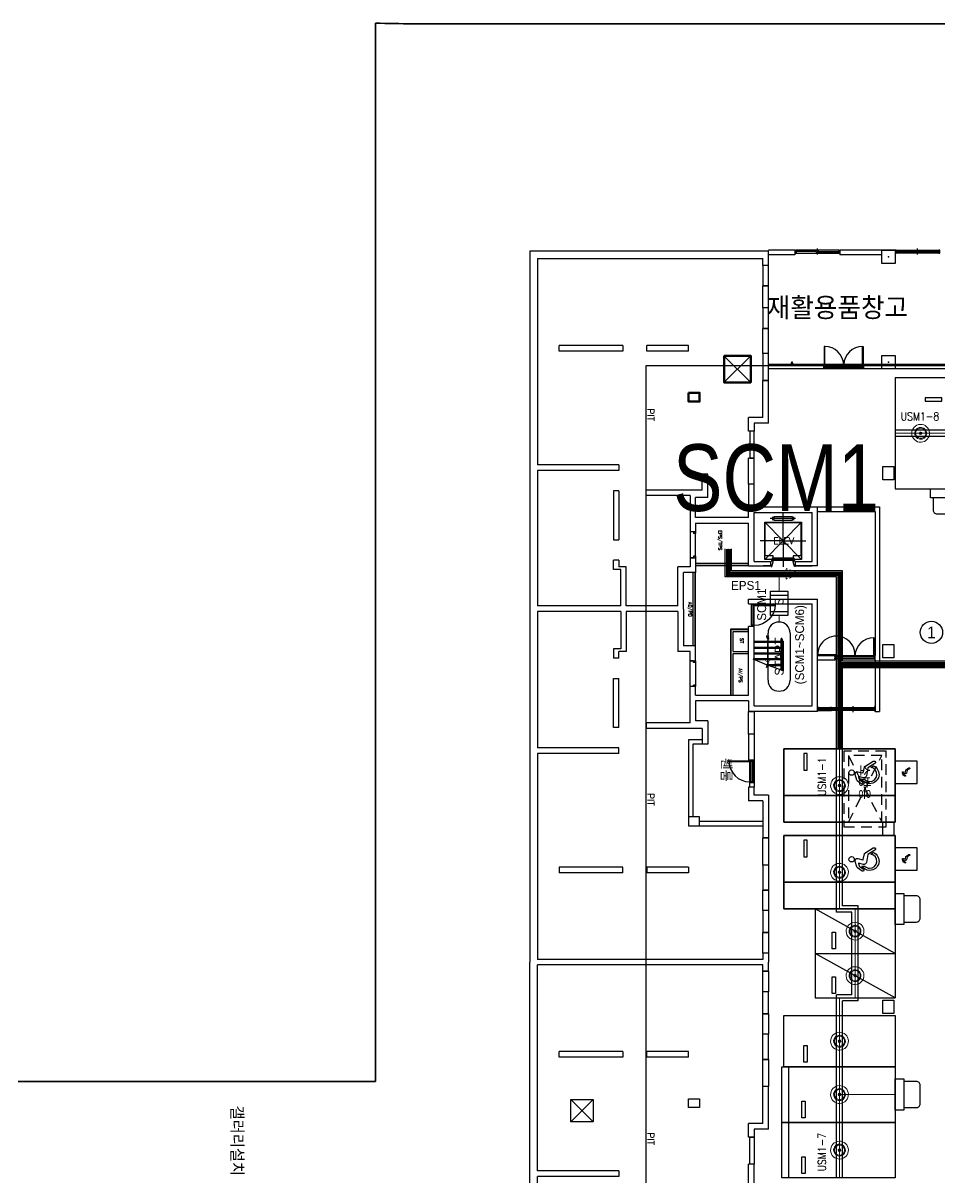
# Model space of a CAD drawing. Header units: millimetres. Extents: x 116443 to 620443, y -399357 to -63957.
# Drawn here: x 198394 to 239620, y -197261 to -145307 of the extents above; entities that cross this region are included whole.
import ezdxf
from ezdxf.enums import TextEntityAlignment as Align

# ---------------------------------------------------------------- set-up
doc = ezdxf.new("R2010")
doc.units = ezdxf.units.MM
doc.header["$LTSCALE"] = 600
for name, pattern in [('AUDIT_D_080121100638-0', [0]), ('H1', [1, 0.5, -0.5]), ('HIDD', [1.3, 0.8, -0.5])]:
    doc.linetypes.add(name, pattern=pattern)
for name, color, linetype, lineweight in [('1-주차면센서', 3, 'Continuous', 15), ('SD-배선', 6, 'Continuous', 0), ('TIS-TEXT', 7, 'Continuous', 18), ('주차관제', 4, 'Continuous', 158)]:
    doc.layers.add(name, color=color, linetype=linetype, lineweight=lineweight)
for name, color, linetype in [('2-주차안내등', 2, 'Continuous'), ('PARKING', 7, 'Continuous'), ('RACY WAY', 1, 'Continuous'), ('SD', 7, 'AUDIT_D_080121100638-0'), ('SD4', 1, 'Continuous'), ('z', 8, 'Continuous'), ('레이스웨이', 6, 'Continuous'), ('유도관제-공간표시등', 2, 'Continuous'), ('유도관제-구역제어장치', 2, 'Continuous'), ('유도관제-통신', 6, 'Continuous')]:
    doc.layers.add(name, color=color, linetype=linetype)
doc.styles.add('GHS', font='romans.shx', dxfattribs={"bigfont": 'ghs.shx'})
doc.styles.add('H', font='', dxfattribs={"width": 0.85})
doc.styles.add('돋움', font='')
doc.styles.get('H').set_extended_font_data('HY울릉도M')
doc.styles.get('돋움').set_extended_font_data('Dotum')

# ---------------------------------------------------------------- blocks, each defined once
blk = doc.blocks.new('주차-장애인')
at = {"layer": 'z', "color": 8}
for points in [[(1200, 5000), (0, 5000), (0, 0), (1200, 0)], [(0, 5000), (3300, 5000), (3300, 0), (0, 0)], [(1200, 0), (3300, 0), (3300, 5000), (1200, 5000)], [(2350, 4100), (2350, 3950), (3100, 3950), (3100, 4100)], [(1750, -1000), (2750, -1000), (2750, 0), (1750, 0)]]:
    blk.add_lwpolyline(points, close=True, dxfattribs=at)
for points in [[(3300, 0), (3300, 5000), (0, 5000), (0, 0), (1750, 0)], [(2750, 0), (3300, 0)]]:
    blk.add_lwpolyline(points, dxfattribs=at)
for points in [[(2056, 1638, 0.057402), (2057, 1639, 0.483968), (2050, 1644, 0), (2050, 1644), (1945, 1619, 0.180566), (1928, 1608), (1793, 1421, -0.728167), (1696, 1453, -0.157295), (1706, 1485), (1854, 1690, -0.164911), (1895, 1720), (2142, 1794, -0.574907), (2269, 1676), (2217, 1447, 0.42106), (2228, 1429), (2483, 1378, -0.207816), (2515, 1355), (2747, 978), (2747, 978, -0.138685), (2756, 945, -0.756412), (2640, 913, -0.000001), (2640, 913), (2453, 1218, 0.211774), (2443, 1224), (2092, 1290, 0), (2092, 1290, -0.361063), (2003, 1397, -0.057402), (2006, 1422), (2006, 1422), (2056, 1638)], [(1932, 1500), (1932, 1377, 0.20635), (1832, 1143, 0.91237), (2470, 1084), (2539, 975, -0.813693), (1733, 1143, -0.259842), (1932, 1500, 0.259842)], [(2197, -388, 0.057402), (2197, -388, 0.483968), (2194, -386, 0), (2194, -386), (2157, -395, 0.180566), (2150, -399), (2102, -466, -0.728167), (2067, -454, -0.157295), (2071, -443), (2124, -369, -0.164911), (2139, -358), (2228, -332, -0.574907), (2273, -374), (2254, -457, 0.42106), (2259, -463), (2350, -482, -0.207816), (2362, -490), (2445, -625), (2445, -625, -0.138685), (2449, -637, -0.756412), (2407, -649, -0.000001), (2407, -649), (2339, -539, 0.211774), (2336, -537), (2210, -513, 0), (2210, -513, -0.361063), (2178, -475, -0.057402), (2179, -466), (2179, -466), (2197, -388)]]:
    blk.add_lwpolyline(points, format="xyb", dxfattribs=at)
blk.add_ellipse((2233, 1953), major_axis=(99.3, 68.4), ratio=1, start_param=-0.602967, end_param=5.680218, dxfattribs=at)
blk = doc.blocks.new('지하-천창소방')
at = {"layer": 'z', "color": 8, "linetype": 'HIDD'}
for p, q in [((-1500, -750), (1500, 750)), ((1500, -750), (-1500, 750))]:
    blk.add_line(p, q, dxfattribs=at)
for points in [[(1700, -950), (1700, 950), (-1700, 950), (-1700, -950)], [(1500, -750), (1500, 750), (-1500, 750), (-1500, -750)]]:
    blk.add_lwpolyline(points, close=True, dxfattribs=at)
at = {"layer": 'z', "color": 8, "linetype": 'HIDD', "style": 'GHS'}
blk.add_text('소방용', height=500, dxfattribs=at).set_placement((-1096, -284))
blk = doc.blocks.new('주차-확장형')
at = {"layer": 'z', "color": 8, "linetype": 'Continuous'}
blk.add_line((0, 300), (2500, 300), dxfattribs=at)
at = {"layer": 'z', "color": 8, "linetype": 'Continuous', "flags": 128}
for points in [[(2500, 0), (0, 0), (0, 5100), (2500, 5100)], [(1550, 1050), (2300, 1050), (2300, 900), (1550, 900)]]:
    blk.add_lwpolyline(points, close=True, dxfattribs=at)
blk = doc.blocks.new('주차-일반형')
at = {"layer": 'z', "color": 8, "linetype": 'Continuous', "flags": 128}
blk.add_lwpolyline([(0, 5100), (2300, 5100), (2300, 100), (0, 100)], close=True, dxfattribs=at)
at = {"layer": 'z', "color": 8, "linetype": 'Continuous'}
blk.add_lwpolyline([(950, 4050), (200, 4050), (200, 4200), (950, 4200)], close=True, dxfattribs=at)
blk = doc.blocks.new('A$C4568305E')
at = {"layer": 'z', "color": 8}
for p, q in [((-1, 41), (-40, 52)), ((-1, 42), (-39, 55)), ((-38, 59), (0, 45)), ((1, 48), (-36, 62)), ((1, 49), (-35, 65)), ((-13, 101), (-13, 82)), ((-13, 8), (-13, 0)), ((12, 0), (-13, 0)), ((-1, 42), (36, 28)), ((-1, 41), (35, 25)), ((38, 31), (0, 45)), ((1, 49), (40, 38)), ((1, 48), (39, 35)), ((12, 101), (12, 82)), ((12, 8), (12, 0))]:
    blk.add_line(p, q, dxfattribs=at)
for points in [[(2, 50), (-35, 66), (-40, 51), (-2, 40), (2, 50)], [(14, 33), (7, 27), (-7, 27), (-18, 38), (-18, 45)], [(-18, 34), (-15, 28), (-14, 22), (-13, 8)], [(-17, 58), (-15, 62), (-14, 68), (-13, 82)], [(-14, 57), (-7, 63), (7, 63), (18, 52), (18, 45)], [(2, 50), (40, 39), (35, 24), (-2, 40), (2, 50)], [(20, 52), (15, 62), (14, 68), (12, 82)], [(17, 32), (15, 28), (14, 22), (12, 8)]]:
    blk.add_lwpolyline(points, dxfattribs=at)
for centre, radius, start, end in [((0, 45), 21, 178.1512, 322.1033), ((0, 45), 21, 358.1512, 142.1033), ((0, 101), 12.5, 0, 180), ((0, 45), 8, 202.9702, 297.2843), ((0, 45), 8, 22.9702, 117.2843)]:
    blk.add_arc(centre, radius, start, end, dxfattribs=at)
blk = doc.blocks.new('주차-경형')
at = {"layer": 'z', "color": 8}
blk.add_lwpolyline([(2000, 3600), (0, 3600), (0, 0), (2000, 3600), (2000, 0), (0, 0)], dxfattribs=at)
at = {"layer": 'z', "color": 8, "linetype": 'Continuous'}
blk.add_lwpolyline([(950, 2675), (200, 2675), (200, 2825), (950, 2825)], close=True, dxfattribs=at)
blk = doc.blocks.new('주차-기둥')
at = {"layer": 'z', "color": 8, "linetype": 'Continuous', "flags": 128}
blk.add_lwpolyline([(300, 300), (300, -300), (-300, -300), (-300, 300)], close=True, dxfattribs=at)
at = {"layer": 'z', "color": 8, "linetype": 'Continuous'}
blk.add_point((0, 0), dxfattribs=at)
blk = doc.blocks.new('A$C290E0136')
at = {"layer": 'z', "color": 8}
for p, q in [((30, 200), (930, 200)), ((30, 50), (970, 50)), ((45, 160), (955, 160)), ((45, 90), (955, 90))]:
    blk.add_line(p, q, dxfattribs=at)
for points in [[(970, 200), (930, 200), (930, 1140), (970, 1140)], [(30, 200), (30, 160), (45, 160), (45, 90), (30, 50), (0, 50), (0, 200)], [(970, 200), (970, 160), (955, 160), (955, 90), (970, 50), (1000, 50), (1000, 200)]]:
    blk.add_lwpolyline(points, close=True, dxfattribs=at)
blk.add_arc((965, 206), 935, 92.1383, 180.3524, dxfattribs=at)
blk = doc.blocks.new('99코아-기준층$0$SD-A-1000-민영')
at = {"layer": 'z', "color": 8}
for p, q in [((-75, 0), (-75, 939)), ((-40, 940), (-40, 0)), ((-1020, 0), (-1010, 0)), ((0, 0), (-10, 0)), ((-1010, -120), (-1020, -120)), ((-980, 0), (-70, 0)), ((-965, -40), (-55, -40)), ((-965, -120), (-55, -120)), ((-40, 0), (-75, 0)), ((-10, -120), (0, -120))]:
    blk.add_line(p, q, dxfattribs=at)
for points in [[(-1010, -30), (-1010, 0), (-980, 0), (-980, -40), (-965, -40), (-965, -120), (-1010, -120), (-1010, -95)], [(-10, -30), (-10, 0), (-40, 0), (-40, -40), (-55, -40), (-55, -120), (-10, -120), (-10, -95)]]:
    blk.add_lwpolyline(points, dxfattribs=at)
blk.add_arc((-40, 0), 940, 90, 180, dxfattribs=at)
blk = doc.blocks.new('eq-el-011-D-P')
at = {"layer": 'z', "color": 8}
for p, q in [((0, 894), (0, 2135)), ((825, 1735), (-825, 53)), ((-825, 1735), (825, 53)), ((-825, 53), (-825, 1735)), ((-825, 1735), (825, 1735)), ((550, 1900), (-585, 1900)), ((-485, 1975), (-485, 1825)), ((485, 1825), (485, 1975)), ((825, 1735), (825, 53)), ((0, 894), (-1025, 894)), ((0, 894), (0, -272)), ((0, 894), (1025, 894)), ((-450, 53), (-825, 53)), ((-460, 65), (-450, 65)), ((-450, 65), (-450, 53)), ((0, 115), (0, 75)), ((0, 40), (0, 0)), ((450, 65), (460, 65)), ((460, 65), (450, 65)), ((450, 53), (450, 65)), ((825, 53), (450, 53)), ((-540, -235), (-540, -260)), ((-535, -265), (-514, -265)), ((-520, -20), (-520, -35)), ((-455, -15), (-515, -15)), ((-509, -261), (-450, -46)), ((-450, -44), (-450, -20)), ((450, -44), (450, -20)), ((509, -261), (450, -46)), ((455, -15), (515, -15)), ((535, -265), (514, -265)), ((520, -20), (520, -35)), ((540, -235), (540, -260))]:
    blk.add_line(p, q, dxfattribs=at)
blk.add_lwpolyline([(-460, 125), (-450, 125), (-450, 210), (-800, 210), (-800, 1710), (800, 1710), (800, 210), (450, 210), (450, 125), (460, 125)], dxfattribs=at)
for points in [[(-425, 1975), (-425, 1825), (425, 1825), (425, 1975)], [(-510, 40), (510, 40), (510, 0), (-510, 0)], [(500, 75), (500, 115), (-490, 115), (-490, 75)]]:
    blk.add_lwpolyline(points, close=True, dxfattribs=at)
for centre, start, end in [((-535, -260), 180, 270), ((-515, -20), 90, 180), ((-514, -260), 270, 344.7449), ((-455, -20), 0, 90), ((-455, -44), 344.7449, 360), ((455, -20), 90, 180), ((455, -44), 180, 195.2551), ((514, -260), 195.2551, 270), ((515, -20), 0, 90), ((535, -260), 270, 0)]:
    blk.add_arc(centre, 5, start, end, dxfattribs=at)
blk = doc.blocks.new('sa654f6s5d')
at = {"layer": 'z', "color": 8, "linetype": 'Continuous', "ltscale": 0.5}
for p, q in [((42236, 100580, 0), (41036, 99380, 0)), ((41036, 100580, 0), (42236, 99380, 0)), ((34154, 67111, 0), (35154, 66111, 0)), ((35154, 67111, 0), (34154, 66111, 0))]:
    blk.add_line(p, q, dxfattribs=at)
at = {"layer": 'z', "color": 8, "linetype": 'Continuous', "ltscale": 0.5, "elevation": 0}
for points in [[(42236, 99380), (41036, 99380), (41036, 100580), (42236, 100580), (42236, 99380)], [(35154, 66111), (34154, 66111), (34154, 67111), (35154, 67111), (35154, 66111)]]:
    blk.add_lwpolyline(points, dxfattribs=at)
blk = doc.blocks.new('TIS-주차면센서(확대)')
at = {"layer": '1-주차면센서'}
blk.add_hatch(color=256, dxfattribs=at).paths.add_polyline_path([(43.5, 0, 1), (-43.5, 0, 1)])
h = blk.add_hatch(color=256, dxfattribs=at)
edge = h.paths.add_edge_path()
edge.add_arc((0, 0), 43.5, 0, 360)
for radius in [303.5, 203.5, 173.5, 43.5]:
    blk.add_circle((0, 0), radius, dxfattribs=at)
blk = doc.blocks.new('공간표시등')
at = {"layer": '2-주차안내등'}
blk.add_lwpolyline([(-228, 337), (-546, 337, 0.414214), (-646, 237), (-646, -237, 0.414214), (-546, -337), (-228, -337)], format="xyb", close=True, dxfattribs=at)
blk.add_lwpolyline([(-228, -401), (-228, 401), (0, 401), (0, -401)], close=True, dxfattribs=at)
blk = doc.blocks.new('유도관제')
at = {"layer": 'RACY WAY', "ltscale": 0.3}
for p, q in [((276505, -163621), (237605, -163621)), ((246315, -163901), (237605, -163901)), ((229966, -170223), (229966, -168960)), ((230246, -169943), (230246, -168960)), ((234965, -170223), (229966, -170223)), ((235245, -169943), (230246, -169943)), ((234965, -185301, 0), (234965, -170223, 0)), ((235245, -174011), (235245, -169943)), ((246315, -174011), (235245, -174011)), ((235245, -185021), (235245, -174291)), ((246315, -174291), (235245, -174291)), ((235665, -185301, 0), (234965, -185301, 0)), ((235945, -185021), (235245, -185021, 0)), ((235665, -189021, 0), (235665, -185301, 0)), ((235945, -189301, 0), (235945, -185021, 0)), ((234965, -197261, 0), (234965, -189021, 0)), ((235665, -189021, 0), (234965, -189021, 0)), ((235245, -197261), (235245, -189301)), ((235945, -189301, 0), (235245, -189301, 0))]:
    blk.add_line(p, q, dxfattribs=at)
at = {"layer": 'SD', "color": 4, "ltscale": 0.3}
for p, q in [((231894, -174871), (231894, -172749)), ((232883, -172749), (232883, -174871))]:
    blk.add_line(p, q, dxfattribs=at)
for centre, start, end in [((232389, -172749), 0, 180), ((232389, -174871), 180, 0)]:
    blk.add_arc(centre, 494, start, end, dxfattribs=at)
at = {"layer": 'SD-배선', "ltscale": 0.3}
for p, q in [((276505, -163761, 0), (237605, -163761)), ((230106, -170083), (230106, -168960)), ((235105, -170083), (230106, -170083)), ((232207, -170083), (233447, -170083)), ((232389, -170865), (232389, -170083)), ((235105, -185161), (235105, -170083)), ((232389, -171954), (232389, -172254)), ((246315, -174151), (235105, -174151)), ((235805, -185161), (235105, -185161, 0)), ((237605, -185161), (235105, -185161)), ((235805, -189161), (235805, -185161)), ((235105, -197261), (235105, -189161)), ((235805, -189161), (235105, -189161, 0)), ((237605, -193511), (235105, -193511))]:
    blk.add_line(p, q, dxfattribs=at)
at = {"layer": 'SD-배선', "linetype": 'H1', "ltscale": 0.3}
for p, q in [((232700, -170320), (232700, -169846)), ((232700, -169846), (233447, -170083)), ((233447, -170083), (232700, -170320))]:
    blk.add_line(p, q, dxfattribs=at)
at = {"layer": 'SD-배선', "ltscale": 0.3}
blk.add_lwpolyline([(229912, -160270), (231112, -160270), (231112, -161470), (229912, -161470)], close=True, dxfattribs=at)
at = {"layer": 'SD4', "ltscale": 0.3}
blk.add_circle((239240, -172718), 500, dxfattribs=at)
at = {"layer": '유도관제-구역제어장치', "ltscale": 0.3}
for p, q in [((232001, -171954), (232001, -170865)), ((232001, -170865), (232776, -170865)), ((232776, -170865), (232776, -171954)), ((232001, -171047), (232776, -171047)), ((232001, -171773), (232776, -171773)), ((232776, -171954), (232001, -171954))]:
    blk.add_line(p, q, dxfattribs=at)
at = {"layer": 'PARKING', "xscale": 1.319999999436676, "yscale": 1.320000000298023, "zscale": 1.319999999948777}
for p, rotation in [((238755, -163761), 126.2476558926466), ((235105, -179611), 36.24765589264658), ((235105, -183511), 36.24765589264658), ((235805, -186161), 36.24765589264658), ((235805, -188161), 36.24765589264658), ((235105, -191111), 36.24765589264658), ((235105, -193511), 36.24765589264658), ((235105, -196011), 36.24765589264658)]:
    blk.add_blockref('TIS-주차면센서(확대)', p, dxfattribs=dict(at, rotation=rotation))
at = {"layer": '유도관제-공간표시등', "ltscale": 0.3, "xscale": 1.746523060499175, "yscale": 1.746523059904575, "zscale": 1.746523057621223}
for p, rotation in [((239905, -166261), 90.00000000000094), ((237605, -185161), 180.000000000001), ((237605, -193511), 180.000000000001)]:
    blk.add_blockref('공간표시등', p, dxfattribs=dict(at, rotation=rotation))
at = {"layer": 'SD', "color": 1, "ltscale": 0.3, "style": '돋움'}
blk.add_text('EPS1', height=400, rotation=360, dxfattribs=at).set_placement((230228, -170805, 0))
at = {"layer": 'SD', "color": 0, "ltscale": 0.3, "style": '돋움'}
for s, p in [('SCM1', (231805, -172195, 0)), ('(SCM1~SCM6)', (233514, -175054, 0)), ('START', (232593, -174663))]:
    blk.add_text(s, height=400, rotation=90, dxfattribs=at).set_placement(p)
blk.add_text('1', height=528, dxfattribs=at).set_placement((239240, -172718), align=Align.MIDDLE)
at = {"layer": 'TIS-TEXT', "color": 1, "ltscale": 0.3, "style": 'GHS', "width": 0.85}
blk.add_text('USM1-8', height=360, dxfattribs=at).set_placement((238723, -163001), align=Align.MIDDLE)
for s, p in [('USM1-1', (234318, -179210)), ('USM1-7', (234318, -196105))]:
    blk.add_text(s, height=360, rotation=90, dxfattribs=at).set_placement(p, align=Align.MIDDLE)
at = {"layer": '유도관제-구역제어장치', "ltscale": 0.3, "style": 'GHS', "width": 1}
blk.add_text('S', height=367, rotation=90, dxfattribs=at).set_placement((232389, -171332), align=Align.MIDDLE_CENTER)

msp = doc.modelspace()

# ---------------------------------------------------------------- linework, layer by layer
at = {"layer": 'z', "color": 8}
for p, q in [((214240.4, -145306.7), (214240.4, -192916.5)), ((233910.5, -145336.4), (215911, -145336.4)), ((245306.4, -145336.4), (233910.5, -145336.4)), ((221175.4, -155551.4), (221175.4, -171676.4)), ((221175.4, -155551.4), (231915.4, -155551.4, 0)), ((233100.2, -155526.4, 0), (231915.4, -155526.4, 0)), ((233100.2, -155726.4, 0), (231915.4, -155726.4, 0)), ((233100.2, -155526.4, 0), (233100.2, -155726.4, 0)), ((233110.2, -155656.4, 0), (233110.2, -155526.4, 0)), ((233110.2, -155526.4, 0), (233150.2, -155526.4, 0)), ((233150.2, -155656.4, 0), (233110.2, -155656.4, 0)), ((233145.2, -155526.4, 0), (233135.2, -155526.4, 0)), ((235070.2, -155526.4, 0), (233135.2, -155526.4, 0)), ((233135.2, -155536.4, 0), (233135.2, -155576.4, 0)), ((233135.2, -155536.4, 0), (233150.2, -155536.4, 0)), ((233150.2, -155576.4, 0), (233135.2, -155576.4, 0)), ((233135.2, -155656.4, 0), (233145.2, -155656.4, 0)), ((233135.2, -155656.4, 0), (235070.2, -155656.4, 0)), ((233145.2, -155536.4, 0), (234145.2, -155536.4, 0)), ((233145.2, -155576.4, 0), (233145.2, -155536.4, 0)), ((234075.2, -155576.4, 0), (233145.2, -155576.4, 0)), ((233185.2, -155576.4, 0), (233145.2, -155576.4, 0)), ((233150.2, -155536.4, 0), (233150.2, -155526.4, 0)), ((233150.2, -155576.4, 0), (233150.2, -155656.4, 0)), ((233215.2, -155576.4, 0), (233215.2, -155536.4, 0)), ((234075.2, -155556.4, 0), (233215.2, -155556.4, 0)), ((234075.2, -155576.4, 0), (234075.2, -155536.4, 0)), ((234145.2, -155576.4, 0), (234075.2, -155576.4, 0)), ((234075.2, -155586.4, 0), (235075.2, -155586.4, 0)), ((234075.2, -155626.4, 0), (234075.2, -155586.4, 0)), ((235005.2, -155626.4, 0), (234075.2, -155626.4, 0)), ((234110.2, -155722.3, 0), (234110.2, -155447.9, 0)), ((234145.2, -155536.4, 0), (234145.2, -155576.4, 0)), ((234145.2, -155626.4, 0), (234145.2, -155586.4, 0)), ((234145.2, -155606.4, 0), (235005.2, -155606.4, 0)), ((235005.2, -155626.4, 0), (235005.2, -155586.4, 0)), ((235075.2, -155626.4, 0), (235005.2, -155626.4, 0)), ((235070.2, -155581.4, 0), (235070.2, -155526.4, 0)), ((235070.2, -155526.4, 0), (235110.2, -155526.4, 0)), ((235070.2, -155581.4, 0), (235085.2, -155581.4, 0)), ((235085.2, -155631.4, 0), (235070.2, -155631.4, 0)), ((235070.2, -155631.4, 0), (235070.2, -155656.4, 0)), ((235110.2, -155656.4, 0), (235070.2, -155656.4, 0)), ((235075.2, -155586.4, 0), (235075.2, -155626.4, 0)), ((235085.2, -155631.4, 0), (235085.2, -155581.4, 0)), ((235110.2, -155526.4, 0), (235110.2, -155656.4, 0)), ((237604.9, -155526.4, 0), (235120.2, -155526.4, 0)), ((235120.2, -155526.4, 0), (235120.2, -155726.4, 0)), ((237004.9, -155726.4), (235120.2, -155726.4, 0)), ((237604.9, -155526.4, 0), (237604.9, -155726.4, 0)), ((237654.9, -155526.4, 0), (237614.9, -155526.4, 0)), ((237614.9, -155526.4, 0), (237614.9, -155656.4, 0)), ((237614.9, -155656.4, 0), (237654.9, -155656.4, 0)), ((237639.9, -155631.4, 0), (237639.9, -155581.4, 0)), ((237654.9, -155581.4, 0), (237639.9, -155581.4, 0)), ((237639.9, -155631.4, 0), (237654.9, -155631.4, 0)), ((238649.9, -155586.4, 0), (237649.9, -155586.4, 0)), ((237649.9, -155586.4, 0), (237649.9, -155626.4, 0)), ((237649.9, -155626.4, 0), (237719.9, -155626.4, 0)), ((237654.9, -155581.4, 0), (237654.9, -155526.4, 0)), ((237654.9, -155526.4, 0), (239589.9, -155526.4, 0)), ((237654.9, -155631.4, 0), (237654.9, -155656.4, 0)), ((239589.9, -155656.4, 0), (237654.9, -155656.4, 0)), ((237719.9, -155626.4, 0), (237719.9, -155586.4, 0)), ((238579.9, -155606.4, 0), (237719.9, -155606.4, 0)), ((237719.9, -155626.4, 0), (238649.9, -155626.4, 0)), ((239579.9, -155536.4, 0), (238579.9, -155536.4, 0)), ((238579.9, -155536.4, 0), (238579.9, -155576.4, 0)), ((238579.9, -155576.4, 0), (238649.9, -155576.4, 0)), ((238579.9, -155626.4, 0), (238579.9, -155586.4, 0)), ((238614.9, -155722.3, 0), (238614.9, -155447.9, 0)), ((238649.9, -155576.4, 0), (238649.9, -155536.4, 0)), ((238649.9, -155556.4, 0), (239509.9, -155556.4, 0)), ((238649.9, -155576.4, 0), (239579.9, -155576.4, 0)), ((238649.9, -155626.4, 0), (238649.9, -155586.4, 0)), ((239509.9, -155576.4, 0), (239509.9, -155536.4, 0)), ((239539.9, -155576.4, 0), (239579.9, -155576.4, 0)), ((239614.9, -155526.4, 0), (239574.9, -155526.4, 0)), ((239574.9, -155536.4, 0), (239574.9, -155526.4, 0)), ((239589.9, -155536.4, 0), (239574.9, -155536.4, 0)), ((239574.9, -155576.4, 0), (239574.9, -155656.4, 0)), ((239574.9, -155576.4, 0), (239589.9, -155576.4, 0)), ((239574.9, -155656.4, 0), (239614.9, -155656.4, 0)), ((239579.9, -155526.4, 0), (239589.9, -155526.4, 0)), ((239579.9, -155576.4, 0), (239579.9, -155536.4, 0)), ((239589.9, -155656.4, 0), (239579.9, -155656.4, 0)), ((239589.9, -155536.4, 0), (239589.9, -155576.4, 0)), ((239614.9, -155656.4, 0), (239614.9, -155526.4, 0)), ((221525.4, -155901.4), (221525.4, -165186.4)), ((221525.4, -155901.4), (231665.4, -155901.4)), ((225355.4, -159816.4), (222500.4, -159816.4)), ((222500.4, -160066.4), (222500.4, -159816.4)), ((225355.4, -159816.4), (225355.4, -160066.4)), ((228305.4, -159816.4), (226585.4, -159816.4)), ((225355.4, -160066.4), (222500.4, -160066.4)), ((228305.4, -160066.4), (226585.4, -160066.4)), ((240304.9, -160660.7), (231915.4, -160660.7)), ((240304.9, -160860.7), (231915.4, -160860.7)), ((234384.9, -160660.7), (234384.9, -160860.7)), ((234419.9, -160810.7), (236169.9, -160810.7)), ((234434.9, -160695.7), (236154.9, -160695.7)), ((234434.9, -160775.7), (236154.9, -160775.7)), ((234449.9, -160660.7), (236169.9, -160660.7)), ((236204.9, -160860.7), (236204.9, -160660.7)), ((225185.4, -165186.4), (221525.4, -165186.4)), ((225185.4, -165186.4), (225185.4, -165436.4)), ((225185.4, -165436.4), (221525.4, -165436.4)), ((221525.4, -165436.4), (221525.4, -171526.4)), ((224935.4, -166356.4), (224935.4, -168556.4)), ((225185.4, -166356.4), (224935.4, -166356.4)), ((225185.4, -166356.4), (225185.4, -168556.4)), ((228385.4, -166566.4), (228385.4, -168193.9)), ((231270.4, -167076.4), (234120.4, -167076.4)), ((234120.4, -169726.4), (234120.4, -167076.4)), ((234120.4, -167076.4), (236909.9, -167076.4)), ((234120.4, -167276.4), (236709.9, -167276.4)), ((236709.9, -167276.4), (236709.9, -173760.7)), ((236909.9, -167076.4), (236909.9, -176276.4)), ((228635.4, -167806.4), (228635.4, -168266.4)), ((228635.4, -167806.4), (231020.4, -167806.4)), ((231020.4, -169726.4), (231020.4, -167806.4)), ((231270.4, -169526.4), (231270.4, -167326.4)), ((231270.4, -167326.4), (233870.4, -167326.4)), ((233870.4, -169526.4), (233870.4, -167326.4)), ((228545.4, -168193.9), (228385.4, -168193.9)), ((228545.4, -168193.9), (228545.4, -168266.4)), ((228635.4, -168266.4), (228545.4, -168266.4)), ((224935.4, -168556.4), (225185.4, -168556.4)), ((228385.4, -169358.9), (228385.4, -169776.4)), ((228545.4, -169358.9), (228385.4, -169358.9)), ((228545.4, -169286.4), (228545.4, -169358.9)), ((228635.4, -169286.4), (228545.4, -169286.4)), ((228635.4, -169286.4), (228635.4, -170026.4)), ((225185.4, -169476.4), (224935.4, -169476.4)), ((225185.4, -169476.4), (225185.4, -169776.4)), ((231020.4, -169616.4), (228635.4, -169616.4)), ((231020.4, -169706.4), (228635.4, -169706.4)), ((231020.4, -169726.4), (228635.4, -169726.4)), ((231020.4, -169726.4), (232020.4, -169726.4)), ((231270.4, -169526.4), (232020.4, -169526.4)), ((232020.4, -169726.4), (231670.4, -169726.4)), ((232020.4, -169726.4), (232020.4, -169526.4)), ((233120.4, -169526.4), (233870.4, -169526.4)), ((233120.4, -169726.4), (233120.4, -169526.4)), ((233120.4, -169726.4), (233870.4, -169726.4)), ((234120.4, -169726.4), (233120.4, -169726.4)), ((228525.4, -173326.4), (228525.4, -170026.4)), ((228615.4, -173326.4), (228615.4, -170026.4)), ((228635.4, -173326.4), (228635.4, -170026.4)), ((231020.4, -171226.4), (234120.4, -171226.4)), ((231020.4, -171426.4), (231020.4, -171226.4)), ((231020.4, -171426.4), (233870.4, -171426.4)), ((233870.4, -176026.4), (233870.4, -171426.4)), ((234120.4, -176276.4), (234120.4, -171226.4)), ((221175.4, -171676.4), (221175.4, -187556.4)), ((225265.4, -171526.4), (221525.4, -171526.4)), ((225265.4, -171776.4), (221525.4, -171776.4)), ((221525.4, -171776.4), (221525.4, -177916.4)), ((231270.4, -172446.4), (231020.4, -172446.4)), ((231020.4, -175546.4), (231020.4, -172446.4)), ((231270.4, -176026.4), (231270.4, -172446.4)), ((230215.4, -172561.4), (231020.4, -172561.4)), ((230215.4, -175546.4), (230215.4, -172561.4)), ((230235.4, -172581.4), (231020.4, -172581.4)), ((230235.4, -175546.4), (230235.4, -172581.4)), ((230325.4, -172671.4), (231020.4, -172671.4)), ((230325.4, -173581.4), (230325.4, -172671.4)), ((228635.4, -174066.4), (228635.4, -173326.4)), ((231270.4, -173116.4), (232470.4, -173116.4)), ((231270.4, -173131.4), (232470.4, -173131.4)), ((231270.4, -173146.4), (232470.4, -173146.4)), ((231270.4, -173161.4), (232470.4, -173161.4)), ((231270.4, -173376.4), (232470.4, -173376.4)), ((231270.4, -173391.4), (232470.4, -173391.4)), ((231270.4, -173406.4), (232470.4, -173406.4)), ((231270.4, -173421.4), (232470.4, -173421.4)), ((231870.4, -173116.4), (231870.4, -174075.3)), ((232470.4, -173016.4), (232470.4, -174407.5)), ((232520.4, -173016.4), (232520.4, -174425.8)), ((232520.4, -173116.4), (232570.4, -173116.4)), ((232570.4, -173116.4), (232570.4, -174444.1)), ((225185.4, -173876.4), (224935.4, -173876.4)), ((225185.4, -173876.4), (225185.4, -173576.4)), ((228385.4, -173993.9), (228385.4, -173576.4)), ((228545.4, -173993.9), (228385.4, -173993.9)), ((228545.4, -174066.4), (228545.4, -173993.9)), ((230325.4, -173581.4), (231020.4, -173581.4)), ((230325.4, -173671.4), (231020.4, -173671.4)), ((230325.4, -175546.4), (230325.4, -173671.4)), ((231270.4, -173636.4), (232470.4, -173636.4)), ((231270.4, -173651.4), (232470.4, -173651.4)), ((231270.4, -173666.4), (232470.4, -173666.4)), ((231270.4, -173681.4), (232470.4, -173681.4)), ((231270.4, -173896.4), (232470.4, -173896.4)), ((231270.4, -173911.4), (232470.4, -173911.4)), ((231270.4, -173926.4), (232470.4, -173926.4)), ((231270.4, -173941.4), (232470.4, -173941.4)), ((234889.9, -173760.7), (234120.4, -173760.7)), ((234889.9, -173960.7), (234120.4, -173960.7)), ((234889.9, -173760.7), (234889.9, -173960.7)), ((234924.9, -173910.7), (236674.9, -173910.7)), ((234939.9, -173795.7), (236659.9, -173795.7)), ((234939.9, -173875.7), (236659.9, -173875.7)), ((234954.9, -173760.7), (236674.9, -173760.7)), ((236709.9, -174004.7), (236709.9, -173760.7)), ((236709.9, -173960.7), (236709.9, -176276.4)), ((228635.4, -174066.4), (228545.4, -174066.4)), ((231791.1, -174156.4), (232470.4, -174156.4)), ((231865.3, -174201.4), (232470.4, -174201.4)), ((231871, -174186.4), (232470.4, -174186.4)), ((231876.7, -174171.4), (232470.4, -174171.4)), ((224935.4, -176996.4), (224935.4, -174796.4)), ((224935.4, -174796.4), (225185.4, -174796.4)), ((225185.4, -176996.4), (225185.4, -174796.4)), ((228385.4, -176786.4), (228385.4, -175158.9)), ((228545.4, -175158.9), (228385.4, -175158.9)), ((228635.4, -175086.4), (228545.4, -175086.4)), ((228545.4, -175158.9), (228545.4, -175086.4)), ((228635.4, -175546.4), (228635.4, -175086.4)), ((228635.4, -175546.4), (231020.4, -175546.4)), ((231270.4, -176026.4), (233870.4, -176026.4)), ((234120.4, -176226.4), (234120.4, -176026.4)), ((234175.4, -176096.4), (234699.9, -176096.4)), ((234739.9, -176096.4), (234699.9, -176096.4)), ((234699.9, -176096.4), (234699.9, -176226.4)), ((234724.9, -176096.4), (234734.9, -176096.4)), ((234724.9, -176096.4), (236659.9, -176096.4)), ((234739.9, -176176.4), (234739.9, -176096.4)), ((235699.9, -176030.6), (235699.9, -176304.9)), ((236699.9, -176096.4), (236659.9, -176096.4)), ((236659.9, -176121.4), (236659.9, -176096.4)), ((236674.9, -176121.4), (236659.9, -176121.4)), ((236674.9, -176121.4), (236674.9, -176171.4)), ((236699.9, -176226.4), (236699.9, -176096.4)), ((236709.9, -176276.4), (236709.9, -176026.4)), ((234120.4, -176276.4), (231270.4, -176276.4)), ((234175.4, -176155.4), (234699.9, -176155.4)), ((234175.4, -176167.4), (234699.9, -176167.4)), ((234175.4, -176226.4), (234699.9, -176226.4)), ((234699.9, -176226.4), (234739.9, -176226.4)), ((234724.9, -176216.4), (234724.9, -176176.4)), ((234739.9, -176176.4), (234724.9, -176176.4)), ((234724.9, -176216.4), (234739.9, -176216.4)), ((234734.9, -176226.4), (234724.9, -176226.4)), ((236659.9, -176226.4), (234724.9, -176226.4)), ((235664.9, -176176.4), (234734.9, -176176.4)), ((234734.9, -176176.4), (234734.9, -176216.4)), ((234774.9, -176176.4), (234734.9, -176176.4)), ((234734.9, -176216.4), (235734.9, -176216.4)), ((234739.9, -176216.4), (234739.9, -176226.4)), ((234804.9, -176176.4), (234804.9, -176216.4)), ((235664.9, -176196.4), (234804.9, -176196.4)), ((236594.9, -176126.4), (235664.9, -176126.4)), ((235664.9, -176126.4), (235664.9, -176166.4)), ((235664.9, -176166.4), (236664.9, -176166.4)), ((235664.9, -176176.4), (235664.9, -176216.4)), ((235734.9, -176176.4), (235664.9, -176176.4)), ((235734.9, -176126.4), (235734.9, -176166.4)), ((235734.9, -176146.4), (236594.9, -176146.4)), ((235734.9, -176216.4), (235734.9, -176176.4)), ((236664.9, -176126.4), (236594.9, -176126.4)), ((236594.9, -176126.4), (236594.9, -176166.4)), ((236659.9, -176171.4), (236659.9, -176226.4)), ((236659.9, -176171.4), (236674.9, -176171.4)), ((236659.9, -176226.4), (236699.9, -176226.4)), ((236664.9, -176166.4), (236664.9, -176126.4)), ((236709.9, -176276.4), (236909.9, -176276.4)), ((225185.4, -176996.4), (224935.4, -176996.4)), ((228315.4, -177551.4), (228315.4, -181016.4)), ((228935.4, -177551.4), (228315.4, -177551.4)), ((225185.4, -177916.4), (221525.4, -177916.4)), ((225185.4, -178166.4), (221525.4, -178166.4)), ((221525.4, -178166.4), (221525.4, -187431.4)), ((225185.4, -178166.4), (225185.4, -177916.4)), ((228515.4, -177751.4), (228515.4, -181016.4)), ((228935.4, -177751.4), (228515.4, -177751.4)), ((231070.4, -179466.4), (231270.4, -179466.4)), ((228815.4, -181216.4), (231665.4, -181216.4)), ((228815.4, -181416.4), (231665.4, -181416.4)), ((225355.4, -183286.4), (222500.4, -183286.4)), ((222500.4, -183286.4), (222500.4, -183536.4)), ((225355.4, -183536.4), (225355.4, -183286.4)), ((228305.4, -183286.4), (226585.4, -183286.4)), ((225355.4, -183536.4), (222500.4, -183536.4)), ((228305.4, -183536.4), (226585.4, -183536.4)), ((231665.4, -187431.4, 0), (221525.4, -187431.4, 0)), ((231665.4, -187146.4, 0), (231665.4, -187431.4, 0)), ((221175.4, -203436.4), (221175.4, -187556.4)), ((231665.4, -187681.4, 0), (221525.4, -187681.4, 0)), ((221525.4, -196946.4), (221525.4, -187681.4)), ((225355.4, -191576.4), (222500.4, -191576.4)), ((222500.4, -191826.4), (222500.4, -191576.4)), ((225355.4, -191576.4), (225355.4, -191826.4)), ((228305.4, -191576.4), (226585.4, -191576.4)), ((225355.4, -191826.4), (222500.4, -191826.4)), ((228305.4, -191826.4), (226585.4, -191826.4)), ((214240.4, -192916.5), (178910.5, -192916.5)), ((225185.4, -196946.4), (221525.4, -196946.4)), ((225185.4, -197196.4), (221525.4, -197196.4)), ((221525.4, -203336.4), (221525.4, -197196.4)), ((225185.4, -196946.4), (225185.4, -197196.4))]:
    msp.add_line(p, q, dxfattribs=at)
at = {"layer": 'z', "color": 8, "ltscale": 5000}
for p, q in [((231915.4, -156206.4), (231915.4, -155551.4)), ((231665.4, -156206.4), (231665.4, -155886.4)), ((231915.4, -156206.4), (231665.4, -156206.4)), ((231915.4, -157126.4), (231665.4, -157126.4)), ((231665.4, -158121.4), (231665.4, -157126.4)), ((231915.4, -158121.4), (231915.4, -157126.4)), ((231915.4, -158121.4), (231665.4, -158121.4)), ((231665.4, -160166.4), (231665.4, -159041.4)), ((231915.4, -159041.4), (231665.4, -159041.4)), ((231915.4, -160166.4), (231915.4, -159041.4)), ((226435.4, -160066.4), (226435.4, -159816.4)), ((228315.4, -159816.4), (226435.4, -159816.4)), ((228315.4, -160066.4), (228315.4, -159816.4)), ((228315.4, -160066.4), (226435.4, -160066.4)), ((231915.4, -160166.4), (231665.4, -160166.4)), ((231665.4, -163056.4), (231665.4, -161386.4)), ((231915.4, -161386.4), (231665.4, -161386.4)), ((231915.4, -163306.4), (231915.4, -161386.4)), ((231020.4, -163306.4), (231020.4, -163056.4)), ((231665.4, -163056.4), (231020.4, -163056.4)), ((231915.4, -163306.4), (231270.4, -163306.4)), ((231020.4, -166056.4), (231020.4, -164886.4)), ((231270.4, -164886.4), (231020.4, -164886.4)), ((231270.4, -166056.4), (231270.4, -164886.4)), ((229185.4, -165601.4), (228935.4, -165601.4)), ((228935.4, -166316.4), (228935.4, -165601.4)), ((229185.4, -166651.4), (229185.4, -165601.4)), ((231270.4, -166056.4), (231020.4, -166056.4)), ((228935.4, -166316.4), (226405.4, -166316.4)), ((226405.4, -166566.4), (226405.4, -166316.4)), ((228385.4, -166566.4), (226405.4, -166566.4)), ((228635.4, -167556.4), (228635.4, -166651.4)), ((229185.4, -166651.4), (228635.4, -166651.4)), ((231020.4, -167556.4), (231020.4, -167076.4)), ((231270.4, -167076.4), (231020.4, -167076.4)), ((231020.4, -167556.4), (228635.4, -167556.4)), ((224935.4, -169896.4), (224935.4, -169476.4)), ((225515.4, -169776.4), (225185.4, -169776.4)), ((225515.4, -171526.4), (225515.4, -169776.4)), ((228385.4, -169776.4), (227840.4, -169776.4)), ((227840.4, -171526.4), (227840.4, -169776.4)), ((225265.4, -169896.4), (224935.4, -169896.4)), ((225265.4, -171526.4), (225265.4, -169896.4)), ((228635.4, -170026.4), (228090.4, -170026.4)), ((228090.4, -171676.4), (228090.4, -170026.4)), ((225265.4, -171776.4), (225265.4, -173456.4)), ((227840.4, -171526.4), (225515.4, -171526.4)), ((227840.4, -171776.4), (225515.4, -171776.4)), ((225515.4, -171776.4), (225515.4, -173576.4)), ((227840.4, -171776.4), (227840.4, -173576.4)), ((228090.4, -171676.4), (228090.4, -173326.4)), ((225265.4, -173456.4), (224935.4, -173456.4)), ((224935.4, -173456.4), (224935.4, -173876.4)), ((228635.4, -173326.4), (228090.4, -173326.4)), ((225515.4, -173576.4), (225185.4, -173576.4)), ((228385.4, -173576.4), (227840.4, -173576.4)), ((231020.4, -175796.4), (228635.4, -175796.4)), ((228635.4, -175796.4), (228635.4, -176701.4)), ((231020.4, -175796.4), (231020.4, -176276.4)), ((231270.4, -176276.4), (231020.4, -176276.4)), ((228385.4, -176786.4), (226405.4, -176786.4)), ((226405.4, -176786.4), (226405.4, -177036.4)), ((228935.4, -177036.4), (226405.4, -177036.4)), ((229185.4, -176701.4), (228635.4, -176701.4)), ((228935.4, -177036.4), (228935.4, -177751.4)), ((229185.4, -176701.4), (229185.4, -177751.4)), ((231020.4, -177296.4), (231020.4, -178466.4)), ((231270.4, -177296.4), (231020.4, -177296.4)), ((231270.4, -177296.4), (231270.4, -178466.4)), ((229185.4, -177751.4), (228935.4, -177751.4)), ((231270.4, -178466.4), (231020.4, -178466.4)), ((231020.4, -180046.4), (231020.4, -180296.4)), ((231915.4, -180046.4), (231270.4, -180046.4)), ((231915.4, -180046.4), (231915.4, -181966.4)), ((231665.4, -180296.4), (231020.4, -180296.4)), ((231665.4, -180296.4), (231665.4, -181966.4)), ((231915.4, -181966.4), (231665.4, -181966.4)), ((226435.4, -183286.4), (226435.4, -183536.4)), ((228315.4, -183286.4), (226435.4, -183286.4)), ((228315.4, -183286.4), (228315.4, -183536.4)), ((231665.4, -183186.4), (231665.4, -184311.4)), ((231915.4, -183186.4), (231665.4, -183186.4)), ((231915.4, -183186.4), (231915.4, -184311.4)), ((228315.4, -183536.4), (226435.4, -183536.4)), ((231915.4, -184311.4), (231665.4, -184311.4)), ((231915.4, -185231.4), (231665.4, -185231.4)), ((231665.4, -185231.4), (231665.4, -186226.4)), ((231915.4, -185231.4), (231915.4, -186226.4)), ((231915.4, -186226.4), (231665.4, -186226.4)), ((231915.4, -187146.4), (231665.4, -187146.4)), ((231915.4, -187146.4), (231915.4, -187556.4)), ((231665.4, -187966.4), (231665.4, -187681.4, 0)), ((231915.4, -187966.4), (231665.4, -187966.4)), ((231915.4, -187966.4), (231915.4, -187556.4)), ((231915.4, -188886.4), (231665.4, -188886.4)), ((231665.4, -189881.4), (231665.4, -188886.4)), ((231915.4, -189881.4), (231915.4, -188886.4)), ((231915.4, -189881.4), (231665.4, -189881.4)), ((231665.4, -191926.4), (231665.4, -190801.4)), ((231915.4, -190801.4), (231665.4, -190801.4)), ((231915.4, -191926.4), (231915.4, -190801.4)), ((226435.4, -191826.4), (226435.4, -191576.4)), ((228315.4, -191576.4), (226435.4, -191576.4)), ((228315.4, -191826.4), (228315.4, -191576.4)), ((228315.4, -191826.4), (226435.4, -191826.4)), ((231915.4, -191926.4), (231665.4, -191926.4)), ((231665.4, -194816.4), (231665.4, -193146.4)), ((231915.4, -193146.4), (231665.4, -193146.4)), ((231915.4, -195066.4), (231915.4, -193146.4)), ((231020.4, -195066.4), (231020.4, -194816.4)), ((231665.4, -194816.4), (231020.4, -194816.4)), ((231915.4, -195066.4), (231270.4, -195066.4)), ((231020.4, -197816.4), (231020.4, -196646.4)), ((231270.4, -196646.4), (231020.4, -196646.4)), ((231270.4, -197816.4), (231270.4, -196646.4))]:
    msp.add_line(p, q, dxfattribs=at)
at = {"layer": 'z', "color": 8}
msp.add_lwpolyline([(454704.9, -296160), (454704.9, -145336.4), (448983.2, -145336.4, 0.1862524), (430877.8, -152417.6, -0.3976628), (398593.4, -152417.3, 0.1886396), (380238.9, -145336.4), (379265.2, -145336.4), (366265.2, -148336.4), (350554.2, -148336.4), (338554.2, -145336.4), (287940.1, -145336.4), (233910.5, -145336.4), (215911, -145336.4, -0.0088886), (214240.4, -145306.7), (214240.4, -192916.5), (178910.5, -192916.5), (178910.5, -262891.7), (201410.5, -270153.8, 0.1016833)], format="xyb", close=True, dxfattribs=at)
for points in [[(178910.5, -192916.5), (214240.4, -192916.5), (214240.4, -145306.7)], [(234394.9, -160695.7), (234394.9, -160660.7), (234419.9, -160660.7), (234419.9, -160695.7), (234434.9, -160695.7), (234434.9, -160775.7), (234434.9, -160775.7), (234419.9, -160810.7), (234394.9, -160810.7), (234394.9, -160775.7)], [(236194.9, -160695.7), (236194.9, -160660.7), (236169.9, -160660.7), (236169.9, -160695.7), (236154.9, -160695.7), (236154.9, -160775.7), (236154.9, -160775.7), (236169.9, -160810.7), (236194.9, -160810.7), (236194.9, -160775.7)], [(232570.4, -174444.1), (231916, -174204.3), (231827.6, -174300.9), (231913.2, -174075.1), (231826.1, -174170.6), (231230.1, -173929.9)], [(234899.9, -173795.7), (234899.9, -173760.7), (234924.9, -173760.7), (234924.9, -173795.7), (234939.9, -173795.7), (234939.9, -173875.7), (234939.9, -173875.7), (234924.9, -173910.7), (234899.9, -173910.7), (234899.9, -173875.7)], [(236699.9, -173795.7), (236699.9, -173760.7), (236674.9, -173760.7), (236674.9, -173795.7), (236659.9, -173795.7), (236659.9, -173875.7), (236659.9, -173875.7), (236674.9, -173910.7), (236699.9, -173910.7), (236699.9, -173875.7)]]:
    msp.add_lwpolyline(points, dxfattribs=at)
msp.add_lwpolyline([(214240.4, -145306.7, 0.0088886), (215911, -145336.4), (233910.5, -145336.4), (287940.1, -145336.4), (338554.2, -145336.4), (350554.2, -148336.4), (366265.2, -148336.4), (379265.2, -145336.4), (380493, -145336.4, -0.1862046), (398593.4, -152417.3, 0.3976628), (430877.8, -152417.6, -0.1862524), (448983.2, -145336.4), (454704.9, -145336.4)], format="xyb", dxfattribs=at)
for points in [[(231915.4, -157126.4), (231915.4, -156206.4), (231665.4, -156206.4), (231665.4, -157126.4)], [(231915.4, -159041.4), (231915.4, -158121.4), (231665.4, -158121.4), (231665.4, -159041.4)], [(234419.9, -160660.7), (234449.9, -160660.7), (234449.9, -159860.7), (234419.9, -159860.7)], [(236169.9, -160660.7), (236139.9, -160660.7), (236139.9, -159860.7), (236169.9, -159860.7)], [(231915.4, -161386.4), (231915.4, -160166.4), (231665.4, -160166.4), (231665.4, -161386.4)], [(231270.4, -164886.4), (231270.4, -163666.4), (231070.4, -163666.4), (231070.4, -164886.4)], [(237054.9, -165861.1), (237054.9, -165261.1), (237554.9, -165261.1), (237554.9, -165861.1)], [(231270.4, -167076.4), (231270.4, -166056.4), (231020.4, -166056.4), (231020.4, -167076.4)], [(228385.4, -168193.9), (228385.4, -169358.9), (228635.4, -169358.9), (228635.4, -168193.9)], [(236674.9, -173760.7), (236644.9, -173760.7), (236644.9, -172960.7), (236674.9, -172960.7)], [(237054.9, -173860.7), (237054.9, -173260.7), (237554.9, -173260.7), (237554.9, -173860.7)], [(228385.4, -175158.9), (228385.4, -173993.9), (228635.4, -173993.9), (228635.4, -175158.9)], [(234924.9, -173760.7), (234924.9, -173730.7), (234124.9, -173730.7), (234124.9, -173760.7)], [(234130.4, -176226.4), (234175.4, -176226.4), (234175.4, -176096.4), (234130.4, -176096.4)], [(231270.4, -176276.4), (231270.4, -177296.4), (231020.4, -177296.4), (231020.4, -176276.4)], [(231270.4, -178466.4), (231270.4, -179686.4), (231070.4, -179686.4), (231070.4, -178466.4)], [(237054.9, -181860.7), (237054.9, -181260.7), (237554.9, -181260.7), (237554.9, -181860.7)], [(231915.4, -181966.4), (231915.4, -183186.4), (231665.4, -183186.4), (231665.4, -181966.4)], [(231915.4, -184311.4), (231915.4, -185231.4), (231665.4, -185231.4), (231665.4, -184311.4)], [(231915.4, -186226.4), (231915.4, -187146.4), (231665.4, -187146.4), (231665.4, -186226.4)], [(231915.4, -187966.4), (231915.4, -188886.4), (231665.4, -188886.4), (231665.4, -187966.4)], [(237054.9, -189860.7), (237054.9, -189260.7), (237554.9, -189260.7), (237554.9, -189860.7)], [(231915.4, -189881.4), (231915.4, -190801.4), (231665.4, -190801.4), (231665.4, -189881.4)], [(231915.4, -191926.4), (231915.4, -193146.4), (231665.4, -193146.4), (231665.4, -191926.4)], [(231270.4, -195426.4), (231270.4, -196646.4), (231070.4, -196646.4), (231070.4, -195426.4)]]:
    msp.add_lwpolyline(points, close=True, dxfattribs=at)
at = {"layer": 'z', "color": 8, "ltscale": 5000}
for points in [[(228815.4, -161936.4), (228815.4, -162336.4), (228315.4, -162336.4), (228315.4, -161936.4)], [(228815.4, -181416.4), (228815.4, -181016.4), (228315.4, -181016.4), (228315.4, -181416.4)], [(228815.4, -193696.4), (228815.4, -194096.4), (228315.4, -194096.4), (228315.4, -193696.4)]]:
    msp.add_lwpolyline(points, close=True, dxfattribs=at)
for points in [[(231270.4, -163306.4), (231270.4, -163666.4), (231020.4, -163666.4), (231020.4, -163306.4)], [(231270.4, -180046.4), (231270.4, -179686.4), (231020.4, -179686.4), (231020.4, -180046.4)], [(231270.4, -195066.4), (231270.4, -195426.4), (231020.4, -195426.4), (231020.4, -195066.4)]]:
    msp.add_lwpolyline(points, dxfattribs=at)
at = {"layer": 'z', "color": 8, "const_width": 40}
msp.add_lwpolyline([(231890.4, -173116.4, -1), (231850.4, -173116.4, -1)], format="xyb", close=True, dxfattribs=at)
at = {"layer": 'z', "color": 8}
for centre, radius, start, end in [((215911, -98336.4), 47000, 267.96294, 270), ((234452.1, -160704.7), 844, 2.98878, 90.14542), ((236137.8, -160704.7), 844, 89.85458, 177.01122), ((232495.4, -173016.4), 25, 0, 180), ((234962.7, -173722.6), 838.1, 357.43886, 182.60623), ((236642.8, -173804.7), 844, 89.85458, 177.01122)]:
    msp.add_arc(centre, radius, start, end, dxfattribs=at)
for points in [[(231870.4, -174046.6, 0), (231870.4, -174075.3, 0), (231771.6, -173976.3, 0), (231758, -173995.5, 0)], [(231870.4, -174046.6, 0), (231870.4, -174075.3, 0), (231969.3, -173976.3, 0), (231982.9, -173995.5, 0)]]:
    msp.add_solid(points, dxfattribs=at)
at = {"layer": '레이스웨이', "color": 6, "lineweight": 30}
for p, q in [((226405.4, -198076.4), (226405.4, -160711.2)), ((226405.4, -160711.2), (278851.8, -160711.2))]:
    msp.add_line(p, q, dxfattribs=at)
at = {"layer": '주차관제'}
for points in [[(229911.9, -160270.4), (231111.9, -160270.4), (231111.9, -161470.4), (229911.9, -161470.4)], [(228315.4, -161936.4), (228815.4, -161936.4), (228815.4, -162336.4), (228315.4, -162336.4)]]:
    msp.add_lwpolyline(points, close=True, dxfattribs=at)
at = {"layer": '주차관제', "color": 140, "const_width": 200}
for points in [[(235104.9, -174150.7), (246454.9, -174150.7), (246454.9, -163760.7)], [(230106.3, -168959.9), (230106.3, -170083.4), (235104.9, -170083.4), (235104.9, -177960.7)]]:
    msp.add_lwpolyline(points, dxfattribs=at)
at = {"layer": '주차관제', "color": 1, "const_width": 200}
msp.add_lwpolyline([(246454.9, -163760.7), (246454.9, -174241.7), (235104.9, -174241.7)], dxfattribs=at)

# ---------------------------------------------------------------- block references
at = {"layer": 'z', "color": 8}
for name, p, rotation in [('주차-기둥', (237304.9, -155826.4, 0), 270), ('주차-기둥', (237304.9, -160560.7), 270), ('주차-장애인', (237604.9, -181260.7), 89.9999999999999), ('지하-천창소방', (236255.4, -179760.7), 270), ('주차-장애인', (237604.9, -185160.7), 89.9999999999999), ('주차-경형', (237604.9, -187160.7), 90.00000000000004), ('주차-경형', (237604.9, -189160.7), 90.00000000000004), ('주차-확장형', (232504.9, -192260.7), 270), ('주차-확장형', (232504.9, -194760.7), 270)]:
    msp.add_blockref(name, p, dxfattribs=dict(at, rotation=rotation))
for name, p in [('sa654f6s5d', (188875.5, -260850.4, 0)), ('A$C4568305E', (232970.4, -160660.7))]:
    msp.add_blockref(name, p, dxfattribs=at)
at = {"layer": 'z', "color": 8, "linetype": 'Continuous', "xscale": -1}
msp.add_blockref('주차-일반형', (239904.9, -166360.7), dxfattribs=at)
at = {"layer": 'z', "color": 8, "extrusion": (0, 0, -1), "xscale": -1, "zscale": -1}
msp.add_blockref('eq-el-011-D-P', (-232570.4, -169491.4), dxfattribs=at)
at = {"layer": 'z', "color": 8, "xscale": -1, "rotation": 270}
msp.add_blockref('99코아-기준층$0$SD-A-1000-민영', (231270.4, -171426.4), dxfattribs=at)
at = {"layer": 'z', "color": 8, "ltscale": 2.5, "rotation": 89.99999999999999}
msp.add_blockref('A$C290E0136', (231270.4, -179466.4), dxfattribs=at)
at = {"layer": 'z', "color": 8, "linetype": 'Continuous', "rotation": 89.9999999999999}
msp.add_blockref('주차-일반형', (237704.9, -192260.7), dxfattribs=at)
at = {"layer": '유도관제-통신'}
msp.add_blockref('유도관제', (0, 0), dxfattribs=at)

# ---------------------------------------------------------------- texts
at = {"layer": 'z', "color": 8, "style": 'GHS'}
for s, height, rotation, p in [('재활용품창고', 1000, 360, (231837.6, -158636.3)), ('갤러리설치', 600, 270, (207706.1, -194005.3))]:
    msp.add_text(s, height=height, rotation=rotation, dxfattribs=at).set_placement(p)
for s, height, p in [('PIT', 300, (226621, -162921.7)), ('EPS/TPS', 150, (229740.9, -168573.8, 0)), ('AD/PD', 150, (228390.6, -171677.6, 0)), ('ST', 150, (230710.2, -173091.4)), ('AV/PS', 150, (230655.9, -174654.4, 0)), ('휀룸', 500, (230007, -178902.8)), ('PIT', 300, (226621, -180235)), ('PIT', 300, (226621, -195498.1))]:
    msp.add_text(s, height=height, rotation=270, dxfattribs=at).set_placement(p, align=Align.MIDDLE_CENTER)
msp.add_text('ELEV', height=300, dxfattribs=at).set_placement((232593.5, -168602.3), align=Align.MIDDLE)
msp.add_text('UP', height=100, rotation=270, dxfattribs=at).set_placement((231872.4, -172950), align=Align.MIDDLE)
at = {"layer": '레이스웨이', "color": 6, "lineweight": 30, "style": 'H', "width": 0.85}
msp.add_text('SCM1', height=3000, dxfattribs=at).set_placement((227618.3, -167256.3))

doc.saveas('drawing.dxf')
